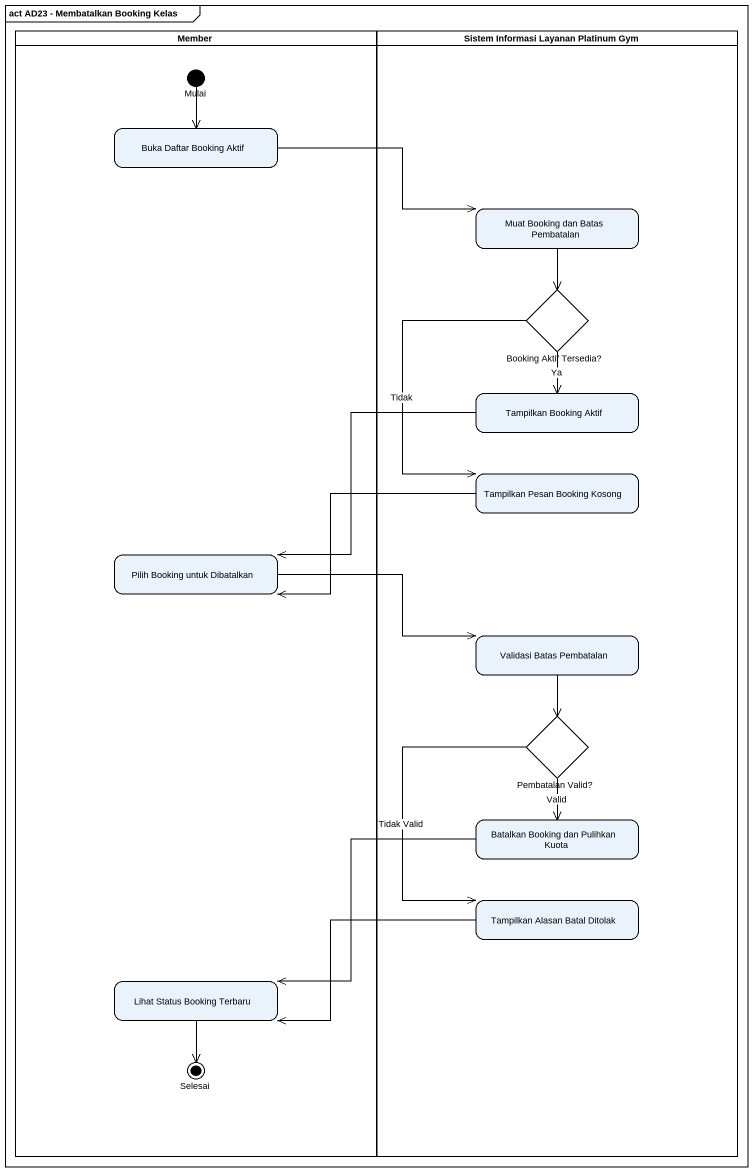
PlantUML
@startuml
mainframe act AD23 - Membatalkan Booking Kelas
hide empty description
state Member <<partition>> {
  state Mulai <<start>>
  state "Buka Daftar Booking Aktif" as Buka_Daftar_Booking_Aktif
  state "Pilih Booking untuk Dibatalkan" as Pilih_Booking_untuk
  state "Lihat Status Booking Terbaru" as Lihat_Status_Booking_Terbaru
  state Selesai <<end>>
}
state "Sistem Informasi Layanan Platinum Gym" as Sistem_Informasi_Layanan <<partition>> {
  state "Muat Booking dan Batas Pembatalan" as Muat_Booking_dan_Batas
  state "Booking Aktif Tersedia?" as Booking_Aktif_Tersedia <<choice>>
  state "Tampilkan Booking Aktif" as Tampilkan_Booking_Aktif
  state "Tampilkan Pesan Booking Kosong" as Tampilkan_Pesan_Booking
  state "Validasi Batas Pembatalan" as Validasi_Batas_Pembatalan
  state "Pembatalan Valid?" as Pembatalan_Valid <<choice>>
  state "Batalkan Booking dan Pulihkan Kuota" as Batalkan_Booking_dan
  state "Tampilkan Alasan Batal Ditolak" as Tampilkan_Alasan_Batal
}
Mulai --> Buka_Daftar_Booking_Aktif
Buka_Daftar_Booking_Aktif -right-> Muat_Booking_dan_Batas
Muat_Booking_dan_Batas --> Booking_Aktif_Tersedia
Booking_Aktif_Tersedia --> Tampilkan_Booking_Aktif : Ya
Booking_Aktif_Tersedia --> Tampilkan_Pesan_Booking : Tidak
Tampilkan_Booking_Aktif -left-> Pilih_Booking_untuk
Tampilkan_Pesan_Booking -left-> Pilih_Booking_untuk
Pilih_Booking_untuk -right-> Validasi_Batas_Pembatalan
Validasi_Batas_Pembatalan --> Pembatalan_Valid
Pembatalan_Valid --> Batalkan_Booking_dan : Valid
Pembatalan_Valid --> Tampilkan_Alasan_Batal : Tidak Valid
Batalkan_Booking_dan -left-> Lihat_Status_Booking_Terbaru
Tampilkan_Alasan_Batal -left-> Lihat_Status_Booking_Terbaru
Lihat_Status_Booking_Terbaru --> Selesai
@enduml
